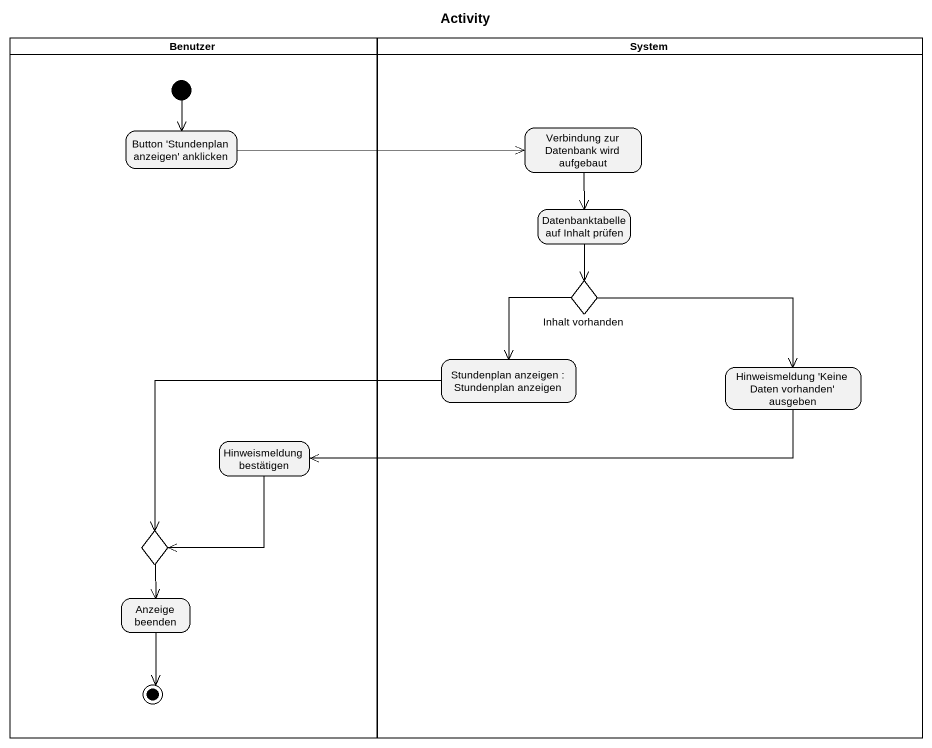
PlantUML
@startuml
title Activity
hide empty description
state Benutzer <<partition>> {
  state "Button 'Stundenplan anzeigen' anklicken" as Button_Stundenplan_anzeigen
  state "Hinweismeldung bestätigen" as Hinweismeldung_bestätigen
  state choice1 <<choice>>
  state "Anzeige beenden" as Anzeige_beenden
  [*] --> Button_Stundenplan_anzeigen
  Anzeige_beenden --> [*]
}
state System <<partition>> {
  state "Verbindung zur Datenbank wird aufgebaut" as Verbindung_zur_Datenbank
  state "Datenbanktabelle auf Inhalt prüfen" as Datenbanktabelle_auf_Inhalt
  state "Inhalt vorhanden" as Inhalt_vorhanden <<choice>>
  state "Stundenplan anzeigen : Stundenplan anzeigen" as Stundenplan_anzeigen
  state "Hinweismeldung 'Keine Daten vorhanden' ausgeben" as Hinweismeldung_Keine_Daten
}
Button_Stundenplan_anzeigen -right-> Verbindung_zur_Datenbank
Verbindung_zur_Datenbank --> Datenbanktabelle_auf_Inhalt
Datenbanktabelle_auf_Inhalt --> Inhalt_vorhanden
Inhalt_vorhanden --> Stundenplan_anzeigen
Inhalt_vorhanden -right-> Hinweismeldung_Keine_Daten
Stundenplan_anzeigen -left-> choice1
Hinweismeldung_Keine_Daten -left-> Hinweismeldung_bestätigen
Hinweismeldung_bestätigen --> choice1
choice1 --> Anzeige_beenden
@enduml
